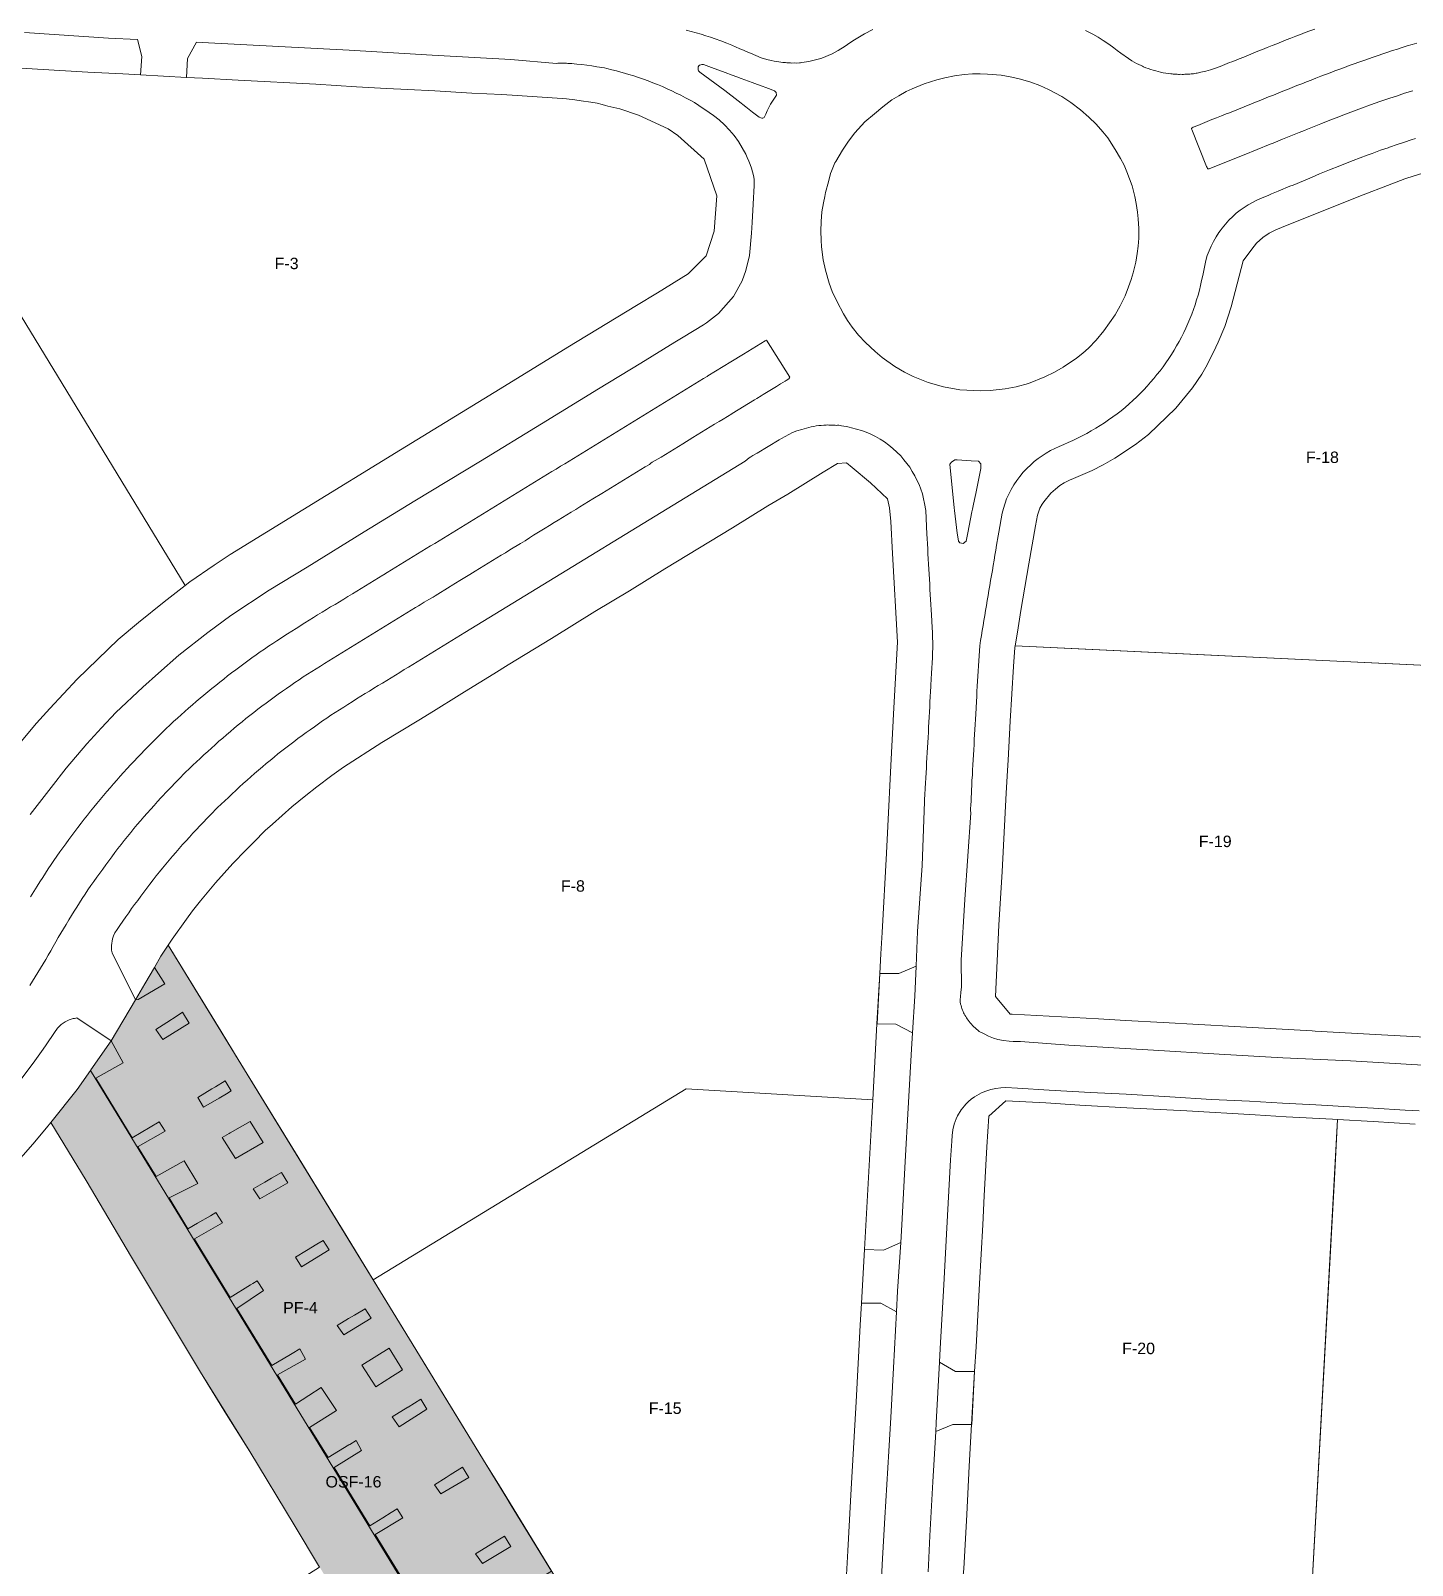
# Model space of a CAD drawing. Header units: metres. Extents: x 662613 to 666742, y 2728069 to 2732733.
# Drawn here: x 663773.8 to 663991.2, y 2729297.8 to 2729539.2 of the extents above; entities that cross this region are included whole.
import ezdxf
from ezdxf.enums import TextEntityAlignment as Align

# ---------------------------------------------------------------- set-up
doc = ezdxf.new("R2010")
doc.units = ezdxf.units.M
doc.header["$MEASUREMENT"] = 0
for name, color, linetype, lineweight in [('DQ_PLOT_ID', 252, 'Continuous', 18), ('Xref_DQ_MasterPlan_2024$0$DQ_PLOTS', 252, 'Continuous', 15), ('Xref_DQ_MasterPlan_2024$0$DQ_ROADS', 8, 'Continuous', 13)]:
    doc.layers.add(name, color=color, linetype=linetype, lineweight=lineweight)
doc.layers.add('Open area$0$INTENSIVE LANDSCAPING AND PLAZAS', color=7, linetype='Continuous', true_color=0xecf9e2)
doc.layers.add('Open area$0$PUBLIC PARKING', color=254, linetype='Continuous')
doc.styles.add('DQ_Plot_ID', font='arial.ttf')

# ---------------------------------------------------------------- blocks, each defined once
blk = doc.blocks.new('Xref_DQ_MasterPlan_2024$0$DQ_Roads_')
at = {"layer": 'Xref_DQ_MasterPlan_2024$0$DQ_ROADS'}
for points in [[(663991.6445, 2729522.289), (663990.9615, 2729522.0486), (663989.9343, 2729521.7098), (663988.7923, 2729521.3383), (663987.5793, 2729520.8957), (663987.3438, 2729520.8175), (663986.1641, 2729520.4258), (663984.8418, 2729519.9231), (663984.0386, 2729519.6335), (663982.9622, 2729519.2346), (663981.853, 2729518.7975), (663980.9405, 2729518.4533), (663979.7439, 2729517.9724), (663978.1374, 2729517.3332), (663976.5474, 2729516.6884), (663975.389, 2729516.2021), (663975.0267, 2729516.046), (663972.4089, 2729514.9179), (663971.9081, 2729514.7433), (663971.2924, 2729514.4906), (663970.7792, 2729514.2735), (663970.0826, 2729513.9867), (663969.5334, 2729513.7545), (663969.0171, 2729513.5386), (663968.5089, 2729513.3228), (663967.785, 2729513.0185), (663967.4239, 2729512.8659), (663967.0603, 2729512.7128), (663966.6968, 2729512.5596), (663966.0077, 2729512.2098), (663965.3335, 2729511.8279), (663964.6902, 2729511.4198), (663964.0728, 2729510.9969), (663963.4823, 2729510.5351), (663962.9088, 2729510.0188), (663962.3094, 2729509.4152), (663961.7629, 2729508.7965), (663961.2538, 2729508.1541), (663960.9191, 2729507.7155), (663960.7479, 2729507.4912), (663960.2948, 2729506.7944), (663959.8785, 2729506.084), (663959.5119, 2729505.3518), (663959.1893, 2729504.5977), (663958.9121, 2729503.8375), (663958.6951, 2729503.0641), (663958.5158, 2729502.2827), (663958.3466, 2729501.5006), (663958.1924, 2729500.7191), (663958.0293, 2729499.9435), (663957.8597, 2729499.1657), (663957.6709, 2729498.3936), (663957.4614, 2729497.629), (663957.2398, 2729496.8665), (663957.0043, 2729496.1099), (663956.7484, 2729495.3632), (663956.4757, 2729494.6176), (663956.1862, 2729493.8831), (663955.8801, 2729493.1605), (663955.5589, 2729492.439), (663955.2189, 2729491.7282), (663954.8597, 2729491.0254), (663954.4841, 2729490.3299), (663954.0939, 2729489.6438), (663953.6952, 2729488.966), (663953.2859, 2729488.2979), (663952.8603, 2729487.6379), (663952.4153, 2729486.9873), (663951.9573, 2729486.3485), (663951.4785, 2729485.7286), (663951.0046, 2729485.1152), (663950.5107, 2729484.5054), (663950.0067, 2729483.9098), (663949.484, 2729483.3283), (663948.9459, 2729482.7527), (663948.3864, 2729482.1808), (663947.8114, 2729481.6144), (663947.2144, 2729481.0482), (663946.6099, 2729480.4999), (663945.9835, 2729479.9565), (663945.3555, 2729479.4368), (663944.719, 2729478.939), (663944.0612, 2729478.4647), (663943.4027, 2729478.0001), (663942.7311, 2729477.5459), (663942.0543, 2729477.1046), (663941.3725, 2729476.6757), (663940.6574, 2729476.2524), (663939.959, 2729475.8552), (663939.248, 2729475.4749), (663938.5208, 2729475.1226), (663937.7883, 2729474.7765), (663937.054, 2729474.4449), (663936.3297, 2729474.1297), (663935.6024, 2729473.8173), (663934.9224, 2729473.5141), (663934.2325, 2729473.1645), (663933.5642, 2729472.7778), (663932.9212, 2729472.3608), (663932.3043, 2729471.9194), (663931.7004, 2729471.4441), (663931.1367, 2729470.9534), (663930.5305, 2729470.3645), (663929.9679, 2729469.7563), (663929.4472, 2729469.1184), (663928.9582, 2729468.4518), (663928.5001, 2729467.7635), (663928.0769, 2729467.0581), (663927.6899, 2729466.3359), (663927.3318, 2729465.5896), (663926.8723, 2729464.063), (663926.6456, 2729463.3099), (663926.124, 2729460.3518), (663926.0192, 2729459.7572), (663925.7724, 2729458.2748), (663925.6391, 2729457.4859), (663925.506, 2729456.6971), (663925.3726, 2729455.9084), (663925.2392, 2729455.1197), (663925.1062, 2729454.3306), (663924.9729, 2729453.5419), (663924.8398, 2729452.7529), (663924.7068, 2729451.9645), (663924.5739, 2729451.1752), (663924.441, 2729450.3865), (663924.3082, 2729449.5975), (663924.1753, 2729448.8084), (663924.0424, 2729448.0199), (663923.9076, 2729447.2311), (663923.7743, 2729446.4422), (663923.6419, 2729445.6532), (663923.5089, 2729444.8645), (663923.376, 2729444.0757), (663923.2413, 2729443.2797), (663923.1394, 2729442.4814), (663923.0667, 2729441.6881), (663923.0083, 2729440.8908), (663922.9589, 2729440.0924), (663922.9126, 2729439.294), (663922.8664, 2729438.4953), (663922.8217, 2729437.6964), (663922.7783, 2729436.8977), (663922.7341, 2729436.0989), (663922.6906, 2729435.3002), (663922.6483, 2729434.5014), (663922.6037, 2729433.7024), (663922.4925, 2729431.7056), (663922.4486, 2729430.9069), (663922.4048, 2729430.1081), (663922.3607, 2729429.3091), (663922.3172, 2729428.5109), (663922.2647, 2729427.7126), (663922.2285, 2729426.9164), (663922.192, 2729426.114), (663922.1521, 2729425.3149), (663922.0943, 2729424.5172), (663922.0464, 2729423.7175), (663922.002, 2729422.9244), (663921.972, 2729422.1213), (663921.8953, 2729421.3256), (663921.8678, 2729420.5255), (663921.8213, 2729419.7281), (663921.7507, 2729418.1243), (663921.7003, 2729417.3219), (663921.6769, 2729416.938), (663921.6798, 2729416.5534), (663921.7321, 2729416.1785), (663920.7774, 2729402.5566), (663920.228, 2729393.0079), (663920.2446, 2729388.7678), (663920.1474, 2729388.0035), (663920.0891, 2729387.2173), (663920.0669, 2729386.8316), (663920.0687, 2729386.4454), (663920.1159, 2729386.104), (663920.1768, 2729385.8659), (663920.2461, 2729385.6299), (663920.3237, 2729385.3964), (663920.4094, 2729385.166), (663920.4963, 2729384.9557), (663920.5905, 2729384.7483), (663920.6916, 2729384.544), (663920.7994, 2729384.3428), (663920.9134, 2729384.145), (663921.0332, 2729383.9508), (663921.1584, 2729383.7603), (663921.2887, 2729383.5737), (663921.4532, 2729383.3549), (663921.6265, 2729383.1427), (663921.8079, 2729382.9369), (663921.9965, 2729382.7373), (663922.1915, 2729382.5436), (663922.392, 2729382.3557), (663922.5973, 2729382.1733), (663922.8064, 2729381.9962), (663923.0293, 2729381.8162), (663923.8285, 2729381.4076), (663924.4886, 2729381.0702), (663925.2849, 2729380.7285), (663925.9456, 2729380.5507), (663926.8639, 2729380.3565), (663927.7694, 2729380.2781), (663928.385, 2729380.2346), (663929.1503, 2729380.21), (663929.5128, 2729380.1923), (663937.1382, 2729379.6239), (663950.4434, 2729378.8295), (663960.787, 2729378.2214), (663970.7879, 2729377.662), (663981.4621, 2729377.1958), (663994.5936, 2729376.3803)], [(663939.7812, 2729539.2688), (663940.9023, 2729538.6669), (663941.7477, 2729538.1891), (663942.5518, 2729537.6974), (663943.4202, 2729537.1139), (663944.2197, 2729536.5442), (663944.7618, 2729536.1261), (663945.3086, 2729535.7125), (663946.5039, 2729534.8576), (663947.0564, 2729534.48), (663947.7767, 2729534.0866), (663948.5122, 2729533.7277), (663948.7306, 2729533.6248), (663948.8823, 2729533.5533), (663949.2636, 2729533.4048), (663949.6399, 2729533.256), (663950.0255, 2729533.1338), (663950.4102, 2729533.0008), (663950.8031, 2729532.8944), (663951.1885, 2729532.7839), (663951.5806, 2729532.7004), (663951.9746, 2729532.6149), (663952.3737, 2729532.5571), (663952.7722, 2729532.4907), (663953.1744, 2729532.4522), (663953.3714, 2729532.4157), (663953.5705, 2729532.3929), (663953.7707, 2729532.384), (663953.9711, 2729532.389), (663954.1699, 2729532.3628), (663954.37, 2729532.3506), (663954.5706, 2729532.3522), (663954.7705, 2729532.3678), (663954.9698, 2729532.3518), (663955.1698, 2729532.3498), (663955.3695, 2729532.3614), (663955.5679, 2729532.3869), (663955.7668, 2729532.3792), (663955.9659, 2729532.3853), (663956.164, 2729532.4052), (663956.3603, 2729532.4388), (663956.5583, 2729532.4417), (663956.7555, 2729532.4584), (663956.9512, 2729532.4886), (663957.1443, 2729532.5324), (663957.3414, 2729532.5502), (663957.5367, 2729532.5816), (663957.7294, 2729532.6265), (663957.9186, 2729532.6847), (663958.6926, 2729532.8605), (663959.4412, 2729533.0597), (663960.1975, 2729533.3228), (663960.9442, 2729533.5709), (663961.6812, 2729533.8954), (663962.4289, 2729534.1946), (663962.7949, 2729534.3403), (663963.1701, 2729534.4603), (663963.9109, 2729534.7764), (663964.6489, 2729535.0836), (663965.3907, 2729535.3822), (663966.1317, 2729535.6848), (663966.8732, 2729535.9861), (663967.615, 2729536.2874), (663968.3577, 2729536.589), (663969.1007, 2729536.8886), (663969.8449, 2729537.181), (663970.5899, 2729537.4739), (663971.3362, 2729537.7663), (663972.0815, 2729538.0569), (663972.8276, 2729538.3477), (663973.5739, 2729538.6365), (663974.3233, 2729538.9225), (663975.0702, 2729539.2077), (663975.8202, 2729539.4882)], [(663876.9538, 2729539.2915), (663877.7212, 2729539.0873), (663878.5159, 2729538.8786), (663879.2924, 2729538.6563), (663880.0427, 2729538.4334), (663880.7828, 2729538.1929), (663881.5094, 2729537.9161), (663882.4099, 2729537.6019), (663883.3408, 2729537.2435), (663884.109, 2729536.9204), (663884.8174, 2729536.6163), (663885.2773, 2729536.4159), (663885.6723, 2729536.2752), (663885.9675, 2729536.1527), (663886.3807, 2729535.9757), (663887.0809, 2729535.6618), (663888.7209, 2729534.9644), (663889.6589, 2729534.7108), (663890.3129, 2729534.5334), (663890.7794, 2729534.44), (663891.187, 2729534.3592), (663891.5324, 2729534.3175), (663891.8449, 2729534.2762), (663892.1718, 2729534.2391), (663892.3685, 2729534.2135), (663892.5665, 2729534.2015), (663892.7638, 2729534.1793), (663892.961, 2729534.1736), (663893.1587, 2729534.1575), (663893.357, 2729534.1551), (663893.5924, 2729534.1395), (663893.9536, 2729534.1411), (663894.348, 2729534.1389), (663894.7536, 2729534.162), (663894.9532, 2729534.1852), (663895.1528, 2729534.2084), (663896.215, 2729534.3521), (663897.6831, 2729534.7218), (663898.2652, 2729534.9185), (663899.9107, 2729535.5821), (663900.8724, 2729536.1019), (663901.9601, 2729536.7838), (663902.7076, 2729537.2914), (663903.4224, 2729537.7982), (663904.2021, 2729538.2726), (663905.0144, 2729538.7144), (663906.301, 2729539.4333)], [(663991.892, 2729537.2799), (663991.1227, 2729537.0494), (663990.3566, 2729536.8152), (663989.5916, 2729536.5777), (663988.8285, 2729536.3346), (663988.0668, 2729536.0848), (663987.3048, 2729535.8346), (663986.5452, 2729535.5796), (663985.7876, 2729535.3219), (663985.0295, 2729535.0624), (663984.2724, 2729534.8003), (663983.5165, 2729534.5368), (663982.7625, 2729534.2668), (663982.007, 2729534.0002), (663981.2542, 2729533.7315), (663980.5017, 2729533.4538), (663979.7506, 2729533.1766), (663978.9991, 2729532.8976), (663978.2501, 2729532.6162), (663977.5011, 2729532.3319), (663976.7526, 2729532.045), (663976.0062, 2729531.7557), (663975.2596, 2729531.4641), (663974.5148, 2729531.1723), (663973.7705, 2729530.8811), (663973.0243, 2729530.587), (663972.2803, 2729530.2883), (663971.5374, 2729529.9906), (663970.7952, 2729529.6945), (663970.0521, 2729529.3993), (663969.3084, 2729529.1011), (663968.5668, 2729528.8032), (663967.8242, 2729528.5066), (663967.0818, 2729528.2071), (663966.3408, 2729527.906), (663966.1434, 2729527.8249), (663962.1312, 2729526.2164), (663961.8854, 2729526.1261), (663961.1344, 2729525.8291), (663960.3879, 2729525.5302), (663959.645, 2729525.2318), (663958.9037, 2729524.9343), (663958.1607, 2729524.6359), (663957.4189, 2729524.3344), (663956.6798, 2729524.0317), (663956.5247, 2729523.9635), (663956.4783, 2729523.9017), (663956.4532, 2729523.8496), (663956.4416, 2729523.78), (663956.4764, 2729523.6602), (663958.8103, 2729517.8517), (663958.8813, 2729517.6823), (663958.9332, 2729517.5908), (663958.9729, 2729517.5334), (663959.0125, 2729517.5075), (663959.0589, 2729517.4924), (663959.1245, 2729517.4924), (663959.2119, 2729517.5102), (663959.3362, 2729517.558), (663964.7023, 2729519.7179), (663968.8045, 2729521.3591), (663969.2622, 2729521.5392), (663970.7291, 2729522.1403), (663972.053, 2729522.6617), (663973.3802, 2729523.2011), (663974.2265, 2729523.5373), (663974.6895, 2729523.7274), (663976.0005, 2729524.2456), (663976.7916, 2729524.5656), (663977.9222, 2729525.0221), (663979.1812, 2729525.5159), (663980.6416, 2729526.091), (663983.1678, 2729527.028), (663984.6014, 2729527.5426), (663986.0602, 2729528.0595), (663987.6499, 2729528.6016), (663988.6952, 2729528.9485), (663989.9565, 2729529.3713), (663991.2303, 2729529.7763)], [(663773.7471, 2729415.9268), (663777.0763, 2729420.1977), (663779.4298, 2729423.1998), (663782.6694, 2729427.0614), (663784.9678, 2729429.5475), (663787.231, 2729431.9836), (663791.4772, 2729435.9592), (663793.9375, 2729438.1719), (663797.1245, 2729440.9793), (663801.7217, 2729444.5537), (663805.3161, 2729447.2156), (663811.3367, 2729451.1963), (663817.353, 2729454.8566), (663826.2749, 2729460.3926), (663834.2853, 2729465.2638), (663844.5882, 2729471.4883), (663854.2161, 2729477.3538), (663863.1733, 2729482.8752), (663869.8287, 2729486.9359), (663875.1422, 2729490.2081), (663876.4789, 2729491.0224), (663879.6855, 2729492.9759), (663880.1638, 2729493.2741), (663882.0403, 2729494.7387), (663884.3844, 2729497.3979), (663885.7514, 2729499.8623), (663886.3522, 2729501.5101), (663886.9053, 2729503.8793), (663887.207, 2729507.3463), (663887.3197, 2729509.0762), (663887.5074, 2729511.9562), (663887.6237, 2729514.8837), (663887.6636, 2729515.8905), (663887.5309, 2729516.4682), (663887.3778, 2729517.0409), (663887.2046, 2729517.6078), (663887.0114, 2729518.1682), (663886.7985, 2729518.7215), (663886.5662, 2729519.2668), (663886.3147, 2729519.8036), (663885.7757, 2729520.814), (663885.1689, 2729521.7853), (663884.4973, 2729522.7128), (663883.7638, 2729523.5923), (663882.9719, 2729524.4196), (663882.1254, 2729525.1909), (663881.2281, 2729525.9025), (663880.5521, 2729526.3692), (663878.9459, 2729527.4781), (663878.2462, 2729527.9025), (663877.553, 2729528.3005), (663876.836, 2729528.6854), (663876.1221, 2729529.0549), (663875.3979, 2729529.4083), (663874.6745, 2729529.755), (663873.9402, 2729530.0904), (663873.2031, 2729530.418), (663872.4612, 2729530.7349), (663871.7169, 2729531.0361), (663870.9681, 2729531.3216), (663870.2104, 2729531.6029), (663869.4509, 2729531.8698), (663868.6892, 2729532.119), (663867.921, 2729532.3555), (663866.0106, 2729532.8916), (663865.2372, 2729533.0847), (663864.4634, 2729533.2613), (663864.0767, 2729533.3557), (663863.6844, 2729533.423), (663863.2926, 2729533.5008), (663862.8965, 2729533.5513), (663862.1116, 2729533.6792), (663861.3251, 2729533.7935), (663860.5348, 2729533.8934), (663859.742, 2729533.9798), (663859.3438, 2729534.0199), (663858.946, 2729534.0627), (663858.746, 2729534.0647), (663858.5467, 2729534.0807), (663858.3469, 2729534.0855), (663858.1479, 2729534.1043), (663857.9485, 2729534.099), (663857.7493, 2729534.1076), (663857.5499, 2729534.1097), (663857.351, 2729534.1256), (663857.1517, 2729534.1253), (663856.9529, 2729534.1112), (663856.754, 2729534.106), (663856.556, 2729534.087), (663849.3711, 2729534.7003), (663836.9874, 2729535.3649), (663823.9492, 2729536.16), (663800.81, 2729537.3655), (663799.9359, 2729537.4054), (663798.5048, 2729534.8458), (663798.3432, 2729531.8767), (663791.1155, 2729532.2653), (663791.3406, 2729535.167), (663790.6222, 2729537.83), (663786.1096, 2729538.0358), (663772.876, 2729538.9286)], [(663773.7098, 2729389.0345), (663774.1316, 2729389.7101), (663774.5553, 2729390.3839), (663774.9712, 2729391.0604), (663775.3982, 2729391.7382), (663775.8023, 2729392.4252), (663776.205, 2729393.1135), (663776.5993, 2729393.7965), (663777.0011, 2729394.488), (663777.3979, 2729395.1848), (663777.7928, 2729395.877), (663778.1872, 2729396.5673), (663778.5871, 2729397.2627), (663778.9924, 2729397.9535), (663779.4087, 2729398.6429), (663779.8294, 2729399.3308), (663780.2553, 2729400.0143), (663780.6801, 2729400.6948), (663781.1093, 2729401.3731), (663781.5364, 2729402.0496), (663781.9652, 2729402.7229), (663782.4078, 2729403.3944), (663782.8578, 2729404.0625), (663783.3146, 2729404.7322), (663783.7686, 2729405.3871), (663784.2325, 2729406.0457), (663784.6979, 2729406.7028), (663785.172, 2729407.3513), (663785.6487, 2729407.9987), (663786.1295, 2729408.6521), (663786.6027, 2729409.2898), (663787.0826, 2729409.9288), (663787.5714, 2729410.5666), (663788.0705, 2729411.2045), (663788.5693, 2729411.8403), (663789.0678, 2729412.4673), (663789.5718, 2729413.0893), (663790.0824, 2729413.715), (663790.5953, 2729414.331), (663791.1092, 2729414.9463), (663791.6454, 2729415.5548), (663792.1828, 2729416.1606), (663792.7184, 2729416.7618), (663793.2623, 2729417.3626), (663793.7991, 2729417.9491), (663794.3389, 2729418.5526), (663795.4397, 2729419.7111), (663795.9876, 2729420.2854), (663796.5328, 2729420.8561), (663797.0853, 2729421.4309), (663798.209, 2729422.5883), (663798.7767, 2729423.1333), (663799.3521, 2729423.6695), (663799.926, 2729424.2061), (663800.5079, 2729424.7501), (663801.0899, 2729425.3062), (663801.6863, 2729425.8484), (663802.2624, 2729426.368), (663802.8486, 2729426.9029), (663803.4539, 2729427.4421), (663804.0454, 2729427.9538), (663804.6615, 2729428.4565), (663805.2584, 2729428.983), (663805.8628, 2729429.5076), (663806.4789, 2729430.0174), (663807.0917, 2729430.5169), (663807.7019, 2729431.0263), (663808.3394, 2729431.504), (663808.9604, 2729431.9901), (663809.5947, 2729432.4773), (663810.2271, 2729432.9627), (663810.8634, 2729433.4378), (663811.5024, 2729433.9092), (663812.141, 2729434.382), (663812.793, 2729434.8489), (663813.4366, 2729435.3146), (663814.0891, 2729435.7712), (663814.7419, 2729436.2238), (663815.3934, 2729436.6818), (663816.0525, 2729437.1317), (663816.7118, 2729437.5631), (663817.3882, 2729437.9944), (663818.048, 2729438.4131), (663818.7285, 2729438.8251), (663819.4057, 2729439.2496), (663820.084, 2729439.6764), (663820.7665, 2729440.0983), (663821.4465, 2729440.518), (663822.1284, 2729440.9334), (663822.804, 2729441.3563), (663823.4864, 2729441.7738), (663824.1702, 2729442.1881), (663824.8506, 2729442.6104), (663825.5341, 2729443.0269), (663826.2165, 2729443.4427), (663826.8978, 2729443.8666), (663827.5783, 2729444.2905), (663828.261, 2729444.7038), (663828.9436, 2729445.1167), (663829.6258, 2729445.541), (663830.3055, 2729445.9663), (663830.9853, 2729446.3822), (663831.6672, 2729446.7991), (663832.3498, 2729447.2123), (663833.0328, 2729447.6334), (663833.7166, 2729448.0464), (663834.395, 2729448.4686), (663834.855, 2729448.7466), (663835.0832, 2729448.8845), (663835.759, 2729449.3005), (663836.447, 2729449.7207), (663837.1289, 2729450.1385), (663837.4701, 2729450.3452), (663839.8238, 2729451.7942), (663839.9988, 2729451.8985), (663840.6732, 2729452.3285), (663841.3578, 2729452.7325), (663842.9132, 2729453.6805), (663843.7435, 2729454.1902), (663844.423, 2729454.6138), (663845.1061, 2729455.0316), (663845.788, 2729455.4394), (663847.1602, 2729456.2759), (663847.8382, 2729456.6975), (663848.5171, 2729457.1114), (663849.1997, 2729457.535), (663850.9094, 2729458.565), (663851.6054, 2729458.9854), (663852.2792, 2729459.4382), (663852.9365, 2729459.8709), (663854.7882, 2729460.9811), (663855.4674, 2729461.4), (663856.1915, 2729461.8457), (663856.8334, 2729462.2409), (663857.5151, 2729462.659), (663858.1975, 2729463.0738), (663858.8833, 2729463.493), (663859.5656, 2729463.9089), (663860.244, 2729464.3322), (663860.9254, 2729464.749), (663861.6084, 2729465.1652), (663862.2886, 2729465.5833), (663863.6595, 2729466.4209), (663864.3371, 2729466.8348), (663865.0203, 2729467.253), (663865.7093, 2729467.6678), (663866.3887, 2729468.0817), (663867.0741, 2729468.4987), (663867.7542, 2729468.917), (663868.439, 2729469.3378), (663869.1208, 2729469.7556), (663869.8023, 2729470.1733), (663870.484, 2729470.5941), (663871.1648, 2729471.0075), (663871.3837, 2729471.1878), (663871.6026, 2729471.3681), (663872.9953, 2729472.1357), (663873.6765, 2729472.5506), (663874.3563, 2729472.9693), (663875.0396, 2729473.3897), (663875.722, 2729473.8085), (663876.4128, 2729474.2317), (663878.0109, 2729475.2095), (663879.3752, 2729476.0451), (663880.0607, 2729476.4674), (663880.7419, 2729476.8873), (663881.424, 2729477.3037), (663882.1123, 2729477.7233), (663882.7834, 2729478.1356), (663883.4692, 2729478.5553), (663884.1543, 2729478.9776), (663884.1615, 2729478.9818), (663887.689, 2729481.1468), (663888.0612, 2729481.3755), (663888.7423, 2729481.7876), (663889.0777, 2729481.9929), (663891.1299, 2729483.2488), (663891.8102, 2729483.6677), (663892.4965, 2729484.0815), (663892.6674, 2729484.1926), (663893.0992, 2729484.4483), (663893.2534, 2729484.6981), (663889.5985, 2729490.5567), (663889.3873, 2729490.4369), (663885.9685, 2729488.3393), (663883.9935, 2729487.1275), (663880.3796, 2729484.9091), (663880.265, 2729484.8491), (663879.7838, 2729484.5549), (663879.6942, 2729484.5001), (663879.0125, 2729484.0803), (663878.3306, 2729483.6625), (663877.6493, 2729483.2458), (663876.9677, 2729482.8252), (663876.2843, 2729482.4072), (663875.6035, 2729481.9873), (663874.9213, 2729481.5691), (663874.2388, 2729481.1481), (663873.5582, 2729480.7352), (663872.8716, 2729480.3184), (663872.194, 2729479.8934), (663871.5089, 2729479.4759), (663870.8283, 2729479.0602), (663870.1463, 2729478.6496), (663869.464, 2729478.2293), (663868.7824, 2729477.8065), (663868.1009, 2729477.3897), (663867.4178, 2729476.9698), (663866.7356, 2729476.5502), (663866.0574, 2729476.1331), (663865.3715, 2729475.7186), (663864.6923, 2729475.2975), (663864.0091, 2729474.8817), (663863.3274, 2729474.4637), (663862.6461, 2729474.0448), (663861.9648, 2729473.626), (663861.2819, 2729473.2064), (663860.6035, 2729472.7861), (663859.9195, 2729472.3686), (663859.2363, 2729471.9515), (663858.5544, 2729471.5322), (663857.8748, 2729471.1132), (663857.1908, 2729470.6985), (663856.5062, 2729470.2745), (663855.8232, 2729469.8575), (663855.1555, 2729469.4469), (663854.4648, 2729469.024), (663853.7795, 2729468.6037), (663853.1001, 2729468.1841), (663852.4167, 2729467.7692), (663851.7343, 2729467.3496), (663851.0552, 2729466.9307), (663850.3679, 2729466.5164), (663849.6866, 2729466.097), (663849.0042, 2729465.6814), (663848.3235, 2729465.2644), (663847.6383, 2729464.8454), (663846.9584, 2729464.4261), (663846.2742, 2729464.01), (663845.5948, 2729463.5914), (663844.9116, 2729463.1763), (663844.2296, 2729462.7569), (663843.5471, 2729462.3343), (663842.8627, 2729461.9223), (663842.1814, 2729461.5057), (663841.5001, 2729461.0895), (663840.8195, 2729460.6692), (663840.1354, 2729460.2534), (663839.4535, 2729459.8352), (663838.771, 2729459.4165), (663838.0885, 2729459.0005), (663837.406, 2729458.5813), (663836.7239, 2729458.1628), (663836.0407, 2729457.7454), (663835.3582, 2729457.3304), (663834.6757, 2729456.9133), (663833.9922, 2729456.4956), (663833.3119, 2729456.0767), (663832.6307, 2729455.6598), (663831.946, 2729455.2415), (663831.2637, 2729454.8238), (663830.5831, 2729454.4069), (663829.8984, 2729453.9934), (663829.3223, 2729453.6409), (663829.2163, 2729453.576), (663828.5362, 2729453.159), (663827.8544, 2729452.7408), (663827.1691, 2729452.3217), (663826.4874, 2729451.903), (663825.8076, 2729451.4885), (663825.1354, 2729451.0779), (663824.4441, 2729450.6484), (663823.754, 2729450.2328), (663823.0771, 2729449.8169), (663822.3921, 2729449.4042), (663821.7111, 2729448.9846), (663821.0273, 2729448.5674), (663820.3475, 2729448.1475), (663819.6669, 2729447.7306), (663818.983, 2729447.3134), (663818.3029, 2729446.8929), (663817.6228, 2729446.4709), (663816.9467, 2729446.0539), (663815.6003, 2729445.2045), (663814.9202, 2729444.7754), (663814.2535, 2729444.3495), (663812.5849, 2729443.2677), (663811.9164, 2729442.8342), (663811.2545, 2729442.3914), (663810.5976, 2729441.9436), (663809.9403, 2729441.4893), (663809.2909, 2729441.0339), (663808.6454, 2729440.5757), (663808.0023, 2729440.1113), (663807.3587, 2729439.6383), (663806.7213, 2729439.1656), (663806.0873, 2729438.687), (663805.4508, 2729438.2023), (663804.8221, 2729437.716), (663804.1992, 2729437.2282), (663803.5733, 2729436.7363), (663802.9447, 2729436.2375), (663802.3298, 2729435.7333), (663801.7178, 2729435.2314), (663801.1025, 2729434.723), (663800.4913, 2729434.2111), (663799.8872, 2729433.6972), (663799.2841, 2729433.1794), (663798.6843, 2729432.6567), (663798.0907, 2729432.1339), (663797.5008, 2729431.6091), (663796.9136, 2729431.0779), (663796.328, 2729430.5381), (663795.7471, 2729429.9949), (663795.1747, 2729429.4513), (663794.6023, 2729428.8986), (663794.0354, 2729428.3438), (663793.4686, 2729427.7823), (663792.8995, 2729427.2134), (663792.3371, 2729426.6437), (663791.7694, 2729426.066), (663791.2112, 2729425.4894), (663790.6564, 2729424.911), (663790.1065, 2729424.3296), (663789.5537, 2729423.7411), (663789.0079, 2729423.1537), (663788.4622, 2729422.557), (663787.9272, 2729421.9647), (663787.3732, 2729421.3431), (663786.8542, 2729420.7519), (663786.334, 2729420.1457), (663785.8184, 2729419.5349), (663785.3003, 2729418.9188), (663784.7858, 2729418.3026), (663784.2722, 2729417.6818), (663783.7638, 2729417.0589), (663783.2569, 2729416.4308), (663782.7585, 2729415.805), (663782.2626, 2729415.1724), (663781.7698, 2729414.5397), (663781.2789, 2729413.9061), (663780.7912, 2729413.2685), (663780.3071, 2729412.627), (663779.8326, 2729411.992), (663779.3482, 2729411.3302), (663778.8751, 2729410.6799), (663778.4097, 2729410.028), (663777.958, 2729409.3637), (663777.5034, 2729408.6995), (663777.0503, 2729408.0361), (663776.6066, 2729407.3666), (663776.1661, 2729406.6962), (663775.7302, 2729406.0239), (663775.2947, 2729405.3482), (663774.8633, 2729404.6697), (663774.336, 2729403.8231), (663773.818, 2729402.9841)], [(663907.5129, 2729291.7362), (663907.7868, 2729297.9341), (663908.2137, 2729305.3019), (663908.8174, 2729315.7633), (663909.1546, 2729321.0722), (663909.563, 2729328.8772), (663910.0224, 2729337.674), (663910.1943, 2729340.9662), (663910.6969, 2729348.5773), (663910.8835, 2729351.4029), (663911.4163, 2729361.3278), (663911.8397, 2729369.7346), (663912.3668, 2729379.0359), (663912.5387, 2729381.5606), (663912.9314, 2729387.3285), (663913.1278, 2729392.0779), (663913.3536, 2729397.5396), (663914.0843, 2729407.8971), (663914.5044, 2729419.3606), (663914.5461, 2729419.7233), (663914.5625, 2729420.088), (663914.6015, 2729420.8717), (663914.6459, 2729421.6684), (663914.6927, 2729422.4672), (663914.732, 2729423.2665), (663914.7736, 2729424.0652), (663914.8142, 2729424.8642), (663914.8633, 2729425.6628), (663914.9087, 2729426.4615), (663914.9521, 2729427.2602), (663914.9953, 2729428.0592), (663915.039, 2729428.8579), (663915.0813, 2729429.6569), (663915.1258, 2729430.4556), (663915.1682, 2729431.2543), (663915.2098, 2729432.0533), (663915.2549, 2729432.8521), (663915.2981, 2729433.651), (663915.3357, 2729434.4501), (663915.3815, 2729435.2486), (663915.4264, 2729436.0475), (663915.4525, 2729436.2457), (663915.5416, 2729438.163), (663915.5825, 2729438.9621), (663915.6263, 2729439.7607), (663915.6681, 2729440.56), (663915.7123, 2729441.3599), (663915.7523, 2729442.1623), (663915.7649, 2729442.9578), (663915.7174, 2729443.757), (663915.6727, 2729444.5555), (663915.6245, 2729445.354), (663915.5156, 2729447.3418), (663915.471, 2729448.1409), (663915.4296, 2729448.9401), (663915.3387, 2729450.5376), (663915.2934, 2729451.3363), (663915.2495, 2729452.1349), (663915.2043, 2729452.9337), (663915.1596, 2729453.7326), (663915.1148, 2729454.5312), (663915.0701, 2729455.3299), (663915.0249, 2729456.1288), (663914.9804, 2729456.9275), (663914.9352, 2729457.7262), (663914.8915, 2729458.5249), (663914.846, 2729459.3237), (663914.8062, 2729460.0227), (663914.6216, 2729463.7533), (663914.4417, 2729464.836), (663914.2985, 2729465.6009), (663914.1415, 2729466.3886), (663913.8598, 2729467.0951), (663913.5733, 2729467.8182), (663913.2518, 2729468.5267), (663912.9014, 2729469.2201), (663912.5143, 2729469.8616), (663912.1103, 2729470.5491), (663911.6546, 2729471.1527), (663911.2064, 2729471.7233), (663910.6914, 2729472.3513), (663910.0895, 2729472.939), (663909.4778, 2729473.498), (663908.8286, 2729474.0324), (663908.161, 2729474.5372), (663907.4657, 2729474.982), (663906.7518, 2729475.3804), (663906.0187, 2729475.7339), (663905.2741, 2729476.0661), (663904.5104, 2729476.3537), (663903.7267, 2729476.5645), (663902.9561, 2729476.7717), (663902.5614, 2729476.8724), (663902.1607, 2729476.9457), (663901.7664, 2729477.0292), (663901.3671, 2729477.0851), (663901.1721, 2729477.1218), (663900.9749, 2729477.1448), (663900.7741, 2729477.1505), (663900.5734, 2729477.1423), (663900.3744, 2729477.1587), (663900.1747, 2729477.1612), (663899.9755, 2729477.1714), (663899.776, 2729477.1677), (663899.5776, 2729477.1862), (663899.3784, 2729477.1908), (663899.179, 2729477.1982), (663898.9796, 2729477.1918), (663898.5828, 2729477.1658), (663898.1859, 2729477.1408), (663897.7952, 2729477.0912), (663897.4039, 2729477.0462), (663897.0159, 2729476.9748), (663896.6277, 2729476.9048), (663895.8615, 2729476.7058), (663895.1179, 2729476.5077), (663894.379, 2729476.272), (663893.6514, 2729476.0025), (663891.9184, 2729475.0688), (663891.5629, 2729474.8773), (663888.1122, 2729472.7901), (663887.448, 2729472.3867), (663887.1394, 2729472.2086), (663886.8439, 2729472.0096), (663886.5322, 2729471.7736), (663886.2361, 2729471.5184), (663842.1551, 2729444.557), (663841.4731, 2729444.1392), (663840.7851, 2729443.7191), (663840.1093, 2729443.3031), (663839.4211, 2729442.8872), (663838.7428, 2729442.465), (663838.059, 2729442.052), (663837.3759, 2729441.6308), (663836.6933, 2729441.2177), (663836.0114, 2729440.8007), (663835.3317, 2729440.3848), (663834.652, 2729439.9596), (663833.9697, 2729439.5352), (663833.2871, 2729439.1223), (663832.6044, 2729438.709), (663831.924, 2729438.2852), (663831.2426, 2729437.8613), (663830.5602, 2729437.4454), (663829.8767, 2729437.029), (663829.1963, 2729436.6066), (663828.5125, 2729436.1923), (663827.8301, 2729435.7748), (663827.1545, 2729435.3519), (663826.4726, 2729434.9366), (663825.7926, 2729434.5168), (663825.1102, 2729434.095), (663824.4319, 2729433.6681), (663823.7546, 2729433.2437), (663823.0741, 2729432.8317), (663822.4144, 2729432.4129), (663821.7379, 2729431.9817), (663821.0786, 2729431.5502), (663820.4196, 2729431.1003), (663819.7681, 2729430.6424), (663819.1152, 2729430.1897), (663818.4628, 2729429.7332), (663817.8192, 2729429.2675), (663817.1671, 2729428.8005), (663816.5285, 2729428.3277), (663815.8895, 2729427.8563), (663815.2532, 2729427.3813), (663814.6209, 2729426.8958), (663813.9865, 2729426.4087), (663813.3655, 2729425.9225), (663812.7281, 2729425.4448), (663812.1179, 2729424.9354), (663811.5051, 2729424.436), (663810.889, 2729423.9262), (663810.2845, 2729423.4016), (663809.6877, 2729422.8751), (663809.0716, 2729422.3724), (663808.4801, 2729421.8607), (663807.8747, 2729421.3215), (663807.2885, 2729420.7866), (663806.7125, 2729420.267), (663806.1161, 2729419.7248), (663805.534, 2729419.1687), (663804.9522, 2729418.6247), (663804.3782, 2729418.0881), (663803.8029, 2729417.5519), (663803.2351, 2729417.0069), (663802.1115, 2729415.8494), (663801.5589, 2729415.2746), (663801.0137, 2729414.7039), (663800.4658, 2729414.1296), (663799.9166, 2729413.5538), (663799.3651, 2729412.9711), (663798.8252, 2729412.3676), (663798.2884, 2729411.7812), (663797.7446, 2729411.1804), (663797.209, 2729410.5791), (663796.6715, 2729409.9733), (663796.1354, 2729409.3648), (663795.6215, 2729408.7495), (663795.1085, 2729408.1335), (663794.5979, 2729407.5079), (663794.0939, 2729406.8859), (663793.5955, 2729406.2588), (663793.0966, 2729405.6231), (663792.5975, 2729404.9852), (663792.1087, 2729404.3474), (663791.6288, 2729403.7083), (663791.1557, 2729403.0706), (663790.6749, 2729402.4172), (663790.1982, 2729401.7698), (663789.7242, 2729401.1213), (663789.2588, 2729400.4643), (663788.7949, 2729399.8057), (663788.3409, 2729399.1507), (663787.8841, 2729398.4811), (663787.4341, 2729397.8129), (663787.0971, 2729397.2977), (663786.8873, 2729396.8447), (663786.6992, 2729396.3823), (663786.6469, 2729395.9988), (663786.6249, 2729395.7032), (663786.5711, 2729395.3311), (663786.5432, 2729394.9561), (663786.5815, 2729394.5659), (663786.6457, 2729394.1791), (663790.3448, 2729386.7781), (663790.7279, 2729386.8065), (663794.9235, 2729389.2867), (663793.3064, 2729391.8813), (663794.3366, 2729393.6415), (663795.4854, 2729395.3668), (663806.4633, 2729377.3967), (663833.4376, 2729333.4091), (663845.4909, 2729313.6981), (663859.0537, 2729291.5266)], [(663833.7769, 2729293.2881), (663828.0448, 2729302.6518), (663832.3613, 2729305.2628), (663831.5111, 2729306.7222), (663830.5239, 2729306.1078), (663829.2196, 2729305.2961), (663827.1967, 2729304.0372), (663821.579, 2729313.2138), (663825.8608, 2729315.8695), (663825.0144, 2729317.4544), (663824.0207, 2729316.8445), (663823.8614, 2729316.7467), (663820.6305, 2729314.7633), (663817.7237, 2729319.5117), (663821.9674, 2729322.1827), (663819.536, 2729325.8119), (663817.618, 2729324.5528), (663817.5746, 2729324.5243), (663815.492, 2729323.1572), (663812.6523, 2729327.796), (663817.0921, 2729330.2709), (663816.1693, 2729331.8538), (663814.9588, 2729331.1358), (663814.7323, 2729331.0015), (663811.7667, 2729329.2427), (663806.2725, 2729338.2178), (663810.4474, 2729341.0422), (663809.4926, 2729342.5822), (663808.7946, 2729342.1574), (663808.4358, 2729341.9391), (663805.1999, 2729339.9698), (663799.5869, 2729349.1389), (663799.6088, 2729349.1522), (663803.9913, 2729351.693), (663802.9916, 2729353.3195), (663802.123, 2729352.8167), (663800.0603, 2729351.6229), (663798.588, 2729350.7707), (663795.63, 2729355.6027), (663800.1455, 2729357.8699), (663797.9935, 2729361.4651), (663793.5702, 2729358.9673), (663790.7001, 2729363.6559), (663790.763, 2729363.7132), (663795.0196, 2729366.1298), (663794.0696, 2729367.5797), (663789.8272, 2729365.0817), (663784.0827, 2729374.4656), (663788.4131, 2729376.8791), (663786.5215, 2729380.3185), (663781.1149, 2729383.9169), (663780.9232, 2729383.8859), (663780.7312, 2729383.8585), (663780.5416, 2729383.8178), (663780.2055, 2729383.7234), (663779.8738, 2729383.6139), (663779.5611, 2729383.4775), (663779.2595, 2729383.319), (663778.943, 2729383.1121), (663778.6258, 2729382.9047), (663778.0622, 2729382.3009), (663777.5942, 2729381.6491), (663777.1557, 2729380.9923), (663776.7175, 2729380.3307), (663776.2645, 2729379.6777), (663775.8082, 2729379.0279), (663774.2098, 2729376.8214), (663772.1452, 2729374.0335)], [(663992.2478, 2729369.3202), (663990.0165, 2729369.4145), (663985.0563, 2729369.716), (663982.1664, 2729369.8777), (663975.9663, 2729370.237), (663970.7698, 2729370.4941), (663965.5712, 2729370.8218), (663959.6033, 2729371.1092), (663953.0147, 2729371.4973), (663946.1536, 2729371.9093), (663940.5242, 2729372.2023), (663934.0691, 2729372.5697), (663929.0656, 2729372.876), (663927.205, 2729372.9751), (663926.4556, 2729372.9492), (663925.6458, 2729372.8433), (663924.888, 2729372.6793), (663924.0983, 2729372.3989), (663923.4238, 2729372.1391), (663922.6531, 2729371.7439), (663922.2904, 2729371.5183), (663921.7733, 2729371.1478), (663921.3698, 2729370.7722), (663920.9587, 2729370.3577), (663920.7379, 2729370.1142), (663920.1942, 2729369.4683), (663919.6058, 2729368.5491), (663919.3907, 2729368.0665), (663919.1095, 2729367.1995), (663918.8966, 2729366.3144), (663918.796, 2729365.4206), (663918.7462, 2729364.5466), (663918.5015, 2729361.6201), (663917.8794, 2729349.8857), (663917.4543, 2729341.9221), (663916.882, 2729331.9394), (663916.7719, 2729329.7601), (663916.2898, 2729320.2185), (663916.2124, 2729318.8938), (663915.7496, 2729310.9678), (663915.2792, 2729302.4364), (663915.0509, 2729297.8246), (663915.0276, 2729296.7951)]]:
    blk.add_lwpolyline(points, dxfattribs=at)
for points in [[(663889.0991, 2729525.504), (663889.2287, 2729525.5786), (663889.4543, 2729526.1065), (663889.6963, 2729526.6271), (663889.9546, 2729527.1398), (663890.2287, 2729527.6443), (663890.5186, 2729528.1398), (663890.8238, 2729528.6261), (663891.1441, 2729529.1025), (663891.0911, 2729529.5026), (663890.8518, 2729529.7515), (663889.9121, 2729530.1298), (663888.5059, 2729530.6473), (663888.1449, 2729530.7798), (663887.3257, 2729531.0804), (663886.1875, 2729531.4996), (663885.5951, 2729531.7174), (663884.9362, 2729531.961), (663884.1788, 2729532.2518), (663883.0874, 2729532.6424), (663880.941, 2729533.4363), (663879.6741, 2729533.8991), (663879.3977, 2729533.9166), (663879.2353, 2729533.8659), (663879.0679, 2729533.7775), (663878.9586, 2729533.6929), (663878.8552, 2729533.5413), (663878.8286, 2729533.4699), (663878.8099, 2729533.3565), (663878.8087, 2729533.1736), (663878.8172, 2729533.0856), (663878.8733, 2729532.9166), (663878.9663, 2729532.7933), (663879.082, 2729532.6827), (663883.0444, 2729529.8027), (663885.1187, 2729528.169), (663886.3556, 2729527.2195), (663887.401, 2729526.417), (663888.4049, 2729525.6385), (663888.6956, 2729525.5017), (663888.8498, 2729525.465), (663888.9805, 2729525.4672)], [(663926.4849, 2729532.2017), (663924.3545, 2729532.4036), (663923.201, 2729532.4443), (663921.9964, 2729532.4289), (663920.6942, 2729532.3199), (663919.1484, 2729532.0984), (663917.6467, 2729531.8316), (663916.3814, 2729531.5148), (663914.3605, 2729530.8418), (663912.4836, 2729530.0841), (663911.5424, 2729529.6319), (663910.4136, 2729528.9865), (663909.3186, 2729528.3277), (663907.8964, 2729527.2415), (663906.5457, 2729526.1254), (663905.0648, 2729524.8845), (663903.4807, 2729523.1539), (663902.4881, 2729521.8707), (663901.5502, 2729520.4525), (663900.4728, 2729518.6569), (663900.49, 2729518.6442), (663900.3492, 2729518.4507), (663899.8123, 2729517.1441), (663899.6678, 2729516.7642), (663899.3251, 2729515.4699), (663898.875, 2729513.7649), (663898.7355, 2729513.123), (663898.5228, 2729512.1439), (663898.3035, 2729510.7532), (663898.1576, 2729509.193), (663898.1204, 2729507.6701), (663898.1574, 2729506.2902), (663898.2314, 2729505.2222), (663898.5032, 2729503.1627), (663898.8437, 2729501.5372), (663899.4593, 2729499.5011), (663899.9346, 2729498.1736), (663900.7008, 2729496.5931), (663901.7017, 2729494.6816), (663902.3261, 2729493.6567), (663903.0542, 2729492.5976), (663904.0679, 2729491.318), (663905.177, 2729490.1479), (663906.6522, 2729488.7629), (663907.7948, 2729487.8151), (663909.7821, 2729486.3903), (663911.2739, 2729485.5), (663912.6416, 2729484.8369), (663915.0304, 2729483.873), (663917.4018, 2729483.2054), (663920.0087, 2729482.7272), (663923.2893, 2729482.5555), (663924.7401, 2729482.6013), (663927.1111, 2729482.8609), (663928.83, 2729483.1993), (663930.8142, 2729483.742), (663933.3621, 2729484.7939), (663934.8574, 2729485.5096), (663936.2298, 2729486.2778), (663938.3223, 2729487.734), (663939.3253, 2729488.5038), (663940.2357, 2729489.3075), (663941.4225, 2729490.542), (663942.6368, 2729492.0052), (663944.4211, 2729494.5357), (663945.2047, 2729495.9327), (663945.9762, 2729497.4917), (663946.5318, 2729498.9087), (663946.9485, 2729500.1072), (663947.2632, 2729501.1501), (663947.6619, 2729502.8026), (663947.893, 2729504.1482), (663948.0667, 2729505.3302), (663948.1628, 2729506.568), (663948.1395, 2729508.1171), (663948.0531, 2729509.6021), (663947.9617, 2729510.6936), (663947.7243, 2729512.0303), (663947.5141, 2729513.1524), (663947.1091, 2729514.7926), (663946.2798, 2729516.9966), (663945.8217, 2729518.0575), (663945.2858, 2729519.1297), (663944.4422, 2729520.5351), (663943.2702, 2729522.3494), (663942.4781, 2729523.2899), (663941.4541, 2729524.4963), (663940.3025, 2729525.6407), (663938.9646, 2729526.7991), (663937.472, 2729527.9108), (663937.2824, 2729528.0408), (663936.0542, 2729528.8823), (663933.9563, 2729529.9873), (663932.5721, 2729530.5953), (663931.1529, 2729531.1246), (663929.529, 2729531.6045), (663928.1906, 2729531.9288)], [(663920.0141, 2729458.6451), (663920.5002, 2729458.5694), (663921.0084, 2729458.9327), (663921.2541, 2729460.2083), (663921.891, 2729463.5157), (663921.9751, 2729463.9358), (663922.0872, 2729464.4956), (663922.2881, 2729465.4751), (663922.4943, 2729466.4362), (663922.8065, 2729467.9806), (663922.9657, 2729468.773), (663923.1267, 2729469.5568), (663923.2956, 2729470.3405), (663923.2904, 2729471.1048), (663922.9316, 2729471.5106), (663921.7589, 2729471.5362), (663919.5635, 2729471.7218), (663919.2038, 2729471.7187), (663918.6726, 2729471.3474), (663918.4376, 2729471.0231), (663919.1238, 2729464.1765), (663919.173, 2729463.7373), (663919.5737, 2729460.1631), (663919.602, 2729459.911), (663919.7905, 2729458.9128)], [(663912.9314, 2729387.3285), (663912.5387, 2729381.5606), (663909.9349, 2729382.9445), (663906.9636, 2729382.9958), (663907.4153, 2729390.9079), (663910.4177, 2729390.8885), (663913.1278, 2729392.0779)], [(663793.5173, 2729382.1271), (663794.6101, 2729380.5324), (663798.7783, 2729383.0998), (663797.7164, 2729384.8056), (663796.8727, 2729384.2675), (663795.2442, 2729383.2287)], [(663800.118, 2729371.4037), (663801.0493, 2729369.887), (663803.4907, 2729371.323), (663804.6354, 2729371.9963), (663805.3985, 2729372.4451), (663804.4305, 2729374.0201), (663802.9154, 2729373.1009), (663802.3423, 2729372.7532)], [(663808.3664, 2729367.6163), (663805.2234, 2729365.8385), (663805.0862, 2729365.7609), (663803.9515, 2729365.119), (663806.074, 2729361.8296), (663810.4024, 2729364.3037)], [(663808.8559, 2729357.0572), (663809.8991, 2729355.4515), (663814.2815, 2729357.9923), (663813.2818, 2729359.6188), (663811.7473, 2729358.7306), (663810.6833, 2729358.1149)], [(663815.5222, 2729346.2971), (663816.4414, 2729344.7738), (663820.7758, 2729347.4261), (663819.8573, 2729348.9205), (663818.8675, 2729348.3214), (663817.2456, 2729347.34)], [(663910.1943, 2729340.9662), (663910.0224, 2729337.674), (663907.5411, 2729339.0784), (663904.5099, 2729339.0545), (663904.994, 2729347.4853), (663908.0118, 2729347.4125), (663910.6969, 2729348.5773)], [(663822.0529, 2729335.5461), (663823.1182, 2729334.0482), (663827.3851, 2729336.6727), (663826.4561, 2729338.1842), (663824.7937, 2729337.1882), (663823.8597, 2729336.6286)], [(663830.2526, 2729331.9958), (663825.943, 2729329.2828), (663828.1203, 2729325.8917), (663830.7645, 2729327.5712), (663831.6167, 2729328.1125), (663832.3485, 2729328.5773)], [(663919.3169, 2729328.305), (663922.3236, 2729328.2989), (663921.8548, 2729319.9845), (663918.879, 2729319.9815), (663916.2124, 2729318.8938), (663916.2898, 2729320.2185), (663916.7719, 2729329.7601)], [(663830.7144, 2729321.1771), (663831.7942, 2729319.5927), (663836.151, 2729322.3755), (663835.1981, 2729323.9298), (663833.205, 2729322.7061), (663833.1679, 2729322.6834)], [(663837.3735, 2729310.4803), (663838.3704, 2729309.039), (663842.7506, 2729311.6117), (663841.7409, 2729313.2585), (663839.8156, 2729312.0338), (663839.1735, 2729311.6254)], [(663843.8129, 2729299.6429), (663844.9163, 2729298.0927), (663849.3799, 2729300.7993), (663848.3914, 2729302.4115), (663846.5418, 2729301.293), (663845.4537, 2729300.635)]]:
    blk.add_lwpolyline(points, close=True, dxfattribs=at)
blk = doc.blocks.new('Xref_DQ_MasterPlan_2024')
at = {"layer": 'Xref_DQ_MasterPlan_2024$0$DQ_PLOTS'}
for points in [[(663770.71, 2729533.41), (663774.92, 2729533.16), (663782.85, 2729532.7), (663788.34, 2729532.43), (663791.12, 2729532.27), (663798.34, 2729531.88), (663800.88, 2729531.76), (663806.5, 2729531.43), (663818.72, 2729530.82), (663825.11, 2729530.41), (663829.83, 2729530.15), (663833.16, 2729529.98), (663837.43, 2729529.75), (663843.23, 2729529.39), (663847.93, 2729529.17), (663850.38, 2729529.02), (663857.42, 2729528.54), (663858.14, 2729528.49), (663859.43, 2729528.33), (663860.41, 2729528.21), (663861.96, 2729528), (663862.95, 2729527.8), (663863.75, 2729527.63), (663864.25, 2729527.46), (663864.63, 2729527.36), (663866.53, 2729526.92), (663869.47, 2729525.95), (663874.14, 2729523.79), (663875.66, 2729522.76), (663879.76, 2729519.02), (663881.76, 2729513.22), (663881.37, 2729507.68), (663880.11, 2729503.82), (663877.25, 2729500.98), (663872.46, 2729498.01), (663869.13, 2729496), (663858.33, 2729489.45), (663847.71, 2729482.9), (663832.03, 2729473.28), (663816.66, 2729463.86), (663805.22, 2729456.83), (663802.72, 2729455.15), (663798.89, 2729452.5), (663798.15, 2729451.94), (663798.15, 2729451.94), (663750.88, 2729529.45)], [(663750.88, 2729529.45), (663798.15, 2729451.94), (663798.15, 2729451.94), (663794.83, 2729449.38), (663790.78, 2729446.11), (663787.59, 2729443.47), (663781.13, 2729437.23), (663776.87, 2729432.61), (663774.78, 2729430.29), (663771.06, 2729425.82)], [(663999.06, 2729439.11), (663938.7, 2729442), (663928.7, 2729442.48), (663929.06, 2729444.61), (663929.6, 2729448.04), (663930.84, 2729455.37), (663931.88, 2729461.32), (663932.21, 2729463.01), (663932.6, 2729464.1), (663932.94, 2729464.73), (663933.2, 2729465.09), (663934.28, 2729466.46), (663935.03, 2729467.12), (663935.74, 2729467.67), (663936.39, 2729468.09), (663937.25, 2729468.53), (663937.89, 2729468.8), (663940.79, 2729470.05), (663942.54, 2729470.92), (663944.39, 2729471.96), (663947.6, 2729474.11), (663949.67, 2729475.72), (663953.97, 2729479.86), (663956.59, 2729483.04), (663958.05, 2729485.17), (663958.89, 2729486.68), (663960.28, 2729489.43), (663960.28, 2729489.43), (663960.63, 2729490.24), (663961.69, 2729492.69), (663962.67, 2729495.79), (663964.57, 2729503.04), (663965.92, 2729504.84), (663966.68, 2729505.8), (663967.67, 2729506.7), (663968.67, 2729507.35), (663969.59, 2729507.87), (663970.98, 2729508.44), (663973.72, 2729509.51), (663982.77, 2729513.14), (663987.96, 2729515.12), (663989.99, 2729515.9), (663990.3, 2729516), (663997.03, 2729518.14)], [(663995.2, 2729380.81), (663986.32, 2729381.24), (663975.87, 2729381.86), (663975.42, 2729381.89), (663963.17, 2729382.56), (663951.95, 2729383.18), (663946.06, 2729383.53), (663946.06, 2729383.53), (663941.78, 2729383.79), (663928.24, 2729384.52), (663927.89, 2729384.54), (663925.59, 2729387.29), (663926.15, 2729398.52), (663926.65, 2729406.96), (663927.29, 2729419.26), (663927.49, 2729422.84), (663927.58, 2729424.45), (663927.92, 2729430.63), (663928.41, 2729439.22), (663928.65, 2729442.19), (663928.7, 2729442.48), (663999.06, 2729439.11)], [(663819.29, 2729297.55), (663815.27, 2729304.16), (663808.3, 2729315.73), (663804.67, 2729321.56), (663800.53, 2729328.2), (663789.7, 2729346.28), (663782.55, 2729358.33), (663777, 2729367.48), (663781.15, 2729372.67), (663783.24, 2729375.64), (663838, 2729286.05)], [(663860.43, 2729289.27), (663847.41, 2729310.56), (663845.49, 2729313.7), (663842.03, 2729319.36), (663833.44, 2729333.41), (663827.72, 2729342.73), (663831.77, 2729345.2), (663876.97, 2729372.77), (663906.29, 2729371.06), (663906.29, 2729371.06), (663906.13, 2729368.28), (663905.46, 2729356.01), (663904.99, 2729347.49), (663904.51, 2729339.05), (663904.31, 2729335.59), (663903.69, 2729323.55), (663902.87, 2729308.89), (663902.66, 2729304.98), (663902.39, 2729300.1), (663901.98, 2729292.57)], [(664032.48, 2729289.92), (663975.33, 2729293.17), (663978.9, 2729358.64), (663979.41, 2729367.95), (663985, 2729367.62), (663991.61, 2729367.22)]]:
    blk.add_lwpolyline(points, dxfattribs=at)
for points in [[(663906.29, 2729371.06), (663876.97, 2729372.77), (663831.77, 2729345.2), (663827.72, 2729342.73), (663822.87, 2729350.64), (663821.78, 2729352.41), (663820.37, 2729354.72), (663817.22, 2729359.86), (663806.46, 2729377.4), (663803.79, 2729381.77), (663795.49, 2729395.37), (663796.11, 2729396.3), (663798.37, 2729399.48), (663799.31, 2729400.76), (663800.58, 2729402.32), (663802.93, 2729405.2), (663805.65, 2729408.21), (663807.68, 2729410.34), (663808.92, 2729411.59), (663810.74, 2729413.41), (663811.86, 2729414.42), (663814.92, 2729417.13), (663817.14, 2729418.92), (663818.85, 2729420.3), (663821.22, 2729422.05), (663823.03, 2729423.35), (663829.07, 2729427.24), (663834.88, 2729430.79), (663837.18, 2729432.2), (663841.26, 2729434.7), (663842.07, 2729435.2), (663846.69, 2729438.06), (663848.97, 2729439.47), (663855.74, 2729443.63), (663862.6, 2729447.85), (663868.01, 2729451.1), (663873.59, 2729454.56), (663884.23, 2729461.01), (663889.81, 2729464.46), (663892.95, 2729466.33), (663898.48, 2729469.78), (663900.73, 2729471.13), (663902.14, 2729471.23), (663903.05, 2729470.49), (663905.94, 2729468.1), (663908.62, 2729465.56), (663908.93, 2729464.14), (663909.16, 2729462), (663909.42, 2729456.98), (663910.19, 2729443.02), (663909.63, 2729432.72), (663909.15, 2729423.61), (663908.67, 2729414.07), (663908.45, 2729409.85), (663907.78, 2729397.35), (663907.59, 2729394.02), (663907.42, 2729390.91), (663906.96, 2729383), (663906.51, 2729375), (663906.29, 2729371.06)], [(663855.76, 2729296.9), (663838, 2729286.05), (663783.24, 2729375.64), (663783.3, 2729375.74), (663786.52, 2729380.32), (663790.34, 2729386.78), (663791.78, 2729389.27), (663793.31, 2729391.88), (663794.34, 2729393.64), (663795.49, 2729395.37), (663803.79, 2729381.77), (663806.46, 2729377.4), (663816.89, 2729360.4), (663817.22, 2729359.86), (663820.37, 2729354.72), (663821.78, 2729352.41), (663822.87, 2729350.64), (663827.72, 2729342.73), (663833.44, 2729333.41), (663842.03, 2729319.36), (663845.49, 2729313.7), (663847.41, 2729310.56), (663849.44, 2729307.24), (663855.76, 2729296.9)], [(663979.41, 2729367.95), (663975.33, 2729293.17), (663923.36, 2729296.12), (663920.54, 2729296.28), (663920.6, 2729297.27), (663921.07, 2729305.83), (663921.48, 2729313.41), (663921.85, 2729319.98), (663922.32, 2729328.3), (663922.54, 2729332.19), (663923.06, 2729342.17), (663923.6, 2729351.38), (663923.84, 2729355.96), (663924.25, 2729363.66), (663924.55, 2729368.48), (663927.22, 2729370.9), (663933.54, 2729370.57), (663938.87, 2729370.22), (663946.27, 2729369.8), (663955.71, 2729369.29), (663966.45, 2729368.68), (663971.34, 2729368.38), (663978.61, 2729368), (663979.41, 2729367.95)], [(663759.59, 2729261.08), (663722.01, 2729322.7), (663721.42, 2729323.67), (663726.76, 2729326.91), (663738.05, 2729333.89), (663741.18, 2729335.77), (663745.15, 2729338.32), (663750.15, 2729341.82), (663754.9, 2729345.51), (663760.58, 2729350.18), (663764.75, 2729354.05), (663767.7, 2729356.96), (663770.77, 2729360.19), (663774.2, 2729364.06), (663776.33, 2729366.65), (663777, 2729367.48), (663782.55, 2729358.33), (663789.7, 2729346.28), (663800.53, 2729328.2), (663808.3, 2729315.73), (663815.27, 2729304.16), (663819.29, 2729297.55), (663817.68, 2729296.51), (663759.59, 2729261.08)]]:
    blk.add_lwpolyline(points, close=True, dxfattribs=at)
blk.add_blockref('Xref_DQ_MasterPlan_2024$0$DQ_Roads_', (0, 0))
blk = doc.blocks.new('Open area')
at = {"layer": 'Open area$0$INTENSIVE LANDSCAPING AND PLAZAS'}
blk.add_hatch(color=256, dxfattribs=at).paths.add_polyline_path([(663874.79, 2729250.97), (663852.56, 2729287.16), (663833.9, 2729275.69), (663831.35, 2729280.02), (663830.28, 2729281.84), (663830.14, 2729282.09), (663825.8, 2729286.79), (663822.49, 2729292.28), (663819.29, 2729297.55), (663815.27, 2729304.16), (663808.3, 2729315.73), (663804.67, 2729321.56), (663800.53, 2729328.2), (663789.7, 2729346.28), (663782.55, 2729358.33), (663777, 2729367.48), (663781.15, 2729372.67), (663783.24, 2729375.64), (663838, 2729286.05), (663855.76, 2729296.9), (663861.12, 2729288.14), (663868.54, 2729275.91), (663873.25, 2729268.29), (663881.43, 2729255.05), (663874.79, 2729250.97)], flags=0)
at = {"layer": 'Open area$0$PUBLIC PARKING'}
blk.add_hatch(color=256, dxfattribs=at).paths.add_polyline_path([(663855.76, 2729296.9), (663838, 2729286.05), (663783.24, 2729375.64), (663783.3, 2729375.74), (663786.52, 2729380.32), (663790.34, 2729386.78), (663791.78, 2729389.27), (663793.31, 2729391.88), (663794.34, 2729393.64), (663795.49, 2729395.37), (663803.79, 2729381.77), (663806.46, 2729377.4), (663816.89, 2729360.4), (663817.22, 2729359.86), (663820.37, 2729354.72), (663821.78, 2729352.41), (663822.87, 2729350.64), (663827.72, 2729342.73), (663833.44, 2729333.41), (663842.03, 2729319.36), (663845.49, 2729313.7), (663847.41, 2729310.56), (663849.44, 2729307.24), (663855.76, 2729296.9)], flags=0)

msp = doc.modelspace()

# ---------------------------------------------------------------- block references
for name in ['Xref_DQ_MasterPlan_2024', 'Open area']:
    msp.add_blockref(name, (0, 0))

# ---------------------------------------------------------------- texts
at = {"layer": 'DQ_PLOT_ID', "style": 'DQ_Plot_ID'}
for s, p in [('F-3', (663814.1, 2729501.71)), ('F-18', (663977.03, 2729471.22)), ('F-19', (663960.16, 2729410.8)), ('F-8', (663859.13, 2729403.78)), ('PF-4', (663816.28, 2729337.45)), ('F-20', (663948.11, 2729331.04)), ('F-15', (663873.64, 2729321.63)), ('OSF-16', (663824.62, 2729310.06))]:
    msp.add_text(s, height=1.8, dxfattribs=at).set_placement(p, align=Align.CENTER)

doc.saveas('drawing.dxf')
